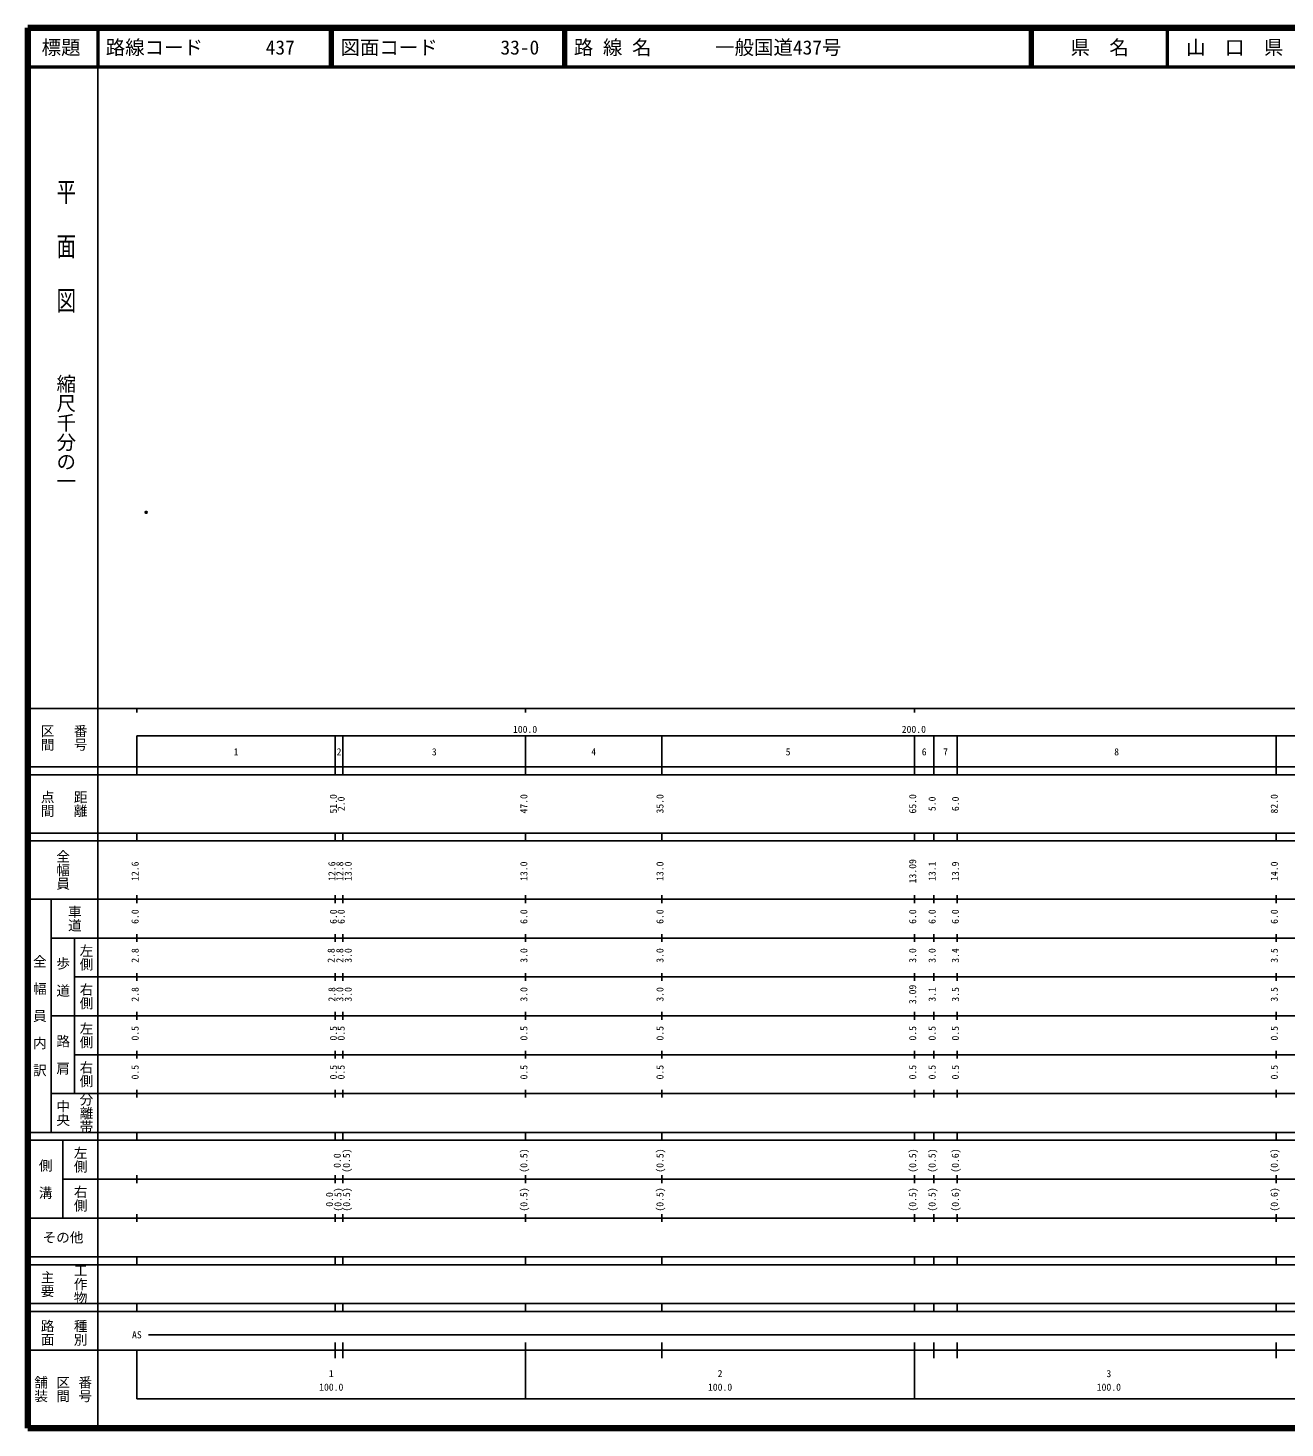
# Model space of a CAD drawing. Units: millimetres on the paper. Extents: x 40 to 680, y 20 to 380.
# Drawn here: x 40 to 363.3, y 20 to 380 of the extents above; entities that cross this region are included whole.
import ezdxf
from ezdxf.enums import TextEntityAlignment as Align

# ---------------------------------------------------------------- set-up
doc = ezdxf.new("R2010")
doc.units = ezdxf.units.MM
doc.header["$PDMODE"] = 32
doc.header["$PDSIZE"] = 0.5
doc.layers.add('M-OTRS', color=6, linetype='Continuous')
doc.layers.add('M-TTL-TXT', color=7, linetype='Continuous')
for name, color, linetype, lineweight in [('M-TTL', 2, 'Continuous', 140), ('M-TTL-BAND', 7, 'Continuous', 25), ('M-TTL-LINE', 7, 'Continuous', 50)]:
    doc.layers.add(name, color=color, linetype=linetype, lineweight=lineweight)
doc.styles.add('@ＭＳ ゴシック', font='')
doc.styles.add('ＭＳ ゴシック', font='')
doc.styles.get('@ＭＳ ゴシック').set_extended_font_data('@MS Gothic')
doc.styles.get('ＭＳ ゴシック').set_extended_font_data('MS Gothic')

msp = doc.modelspace()

# ---------------------------------------------------------------- linework, layer by layer
at = {"layer": 'M-OTRS'}
msp.add_point((70.397, 255.459), dxfattribs=at)
at = {"layer": 'M-TTL'}
for p, q in [((40, 380), (40, 20)), ((680, 380), (40, 380)), ((40, 20), (680, 20))]:
    msp.add_line(p, q, dxfattribs=at)
at = {"layer": 'M-TTL-BAND'}
for p, q in [((58, 370), (58, 20)), ((40, 205), (579, 205)), ((68, 205), (68, 204)), ((168, 205), (168, 204)), ((268, 205), (268, 204)), ((68, 198), (579, 198)), ((68, 198), (68, 188)), ((119, 188), (119, 198)), ((121, 188), (121, 198)), ((168, 188), (168, 198)), ((203, 188), (203, 198)), ((268, 188), (268, 198)), ((273, 188), (273, 198)), ((279, 188), (279, 198)), ((361, 188), (361, 198)), ((40, 190), (579, 190)), ((40, 188), (579, 188)), ((40, 173), (579, 173)), ((68, 171), (68, 173)), ((119, 171), (119, 173)), ((121, 171), (121, 173)), ((168, 171), (168, 173)), ((203, 171), (203, 173)), ((268, 171), (268, 173)), ((273, 171), (273, 173)), ((279, 171), (279, 173)), ((361, 171), (361, 173)), ((40, 171), (579, 171)), ((40, 156), (579, 156)), ((46, 96), (46, 156)), ((68, 155), (68, 157)), ((119, 155), (119, 157)), ((121, 155), (121, 157)), ((168, 155), (168, 157)), ((203, 155), (203, 157)), ((268, 155), (268, 157)), ((273, 155), (273, 157)), ((279, 155), (279, 157)), ((361, 155), (361, 157)), ((46, 146), (579, 146)), ((52, 146), (52, 106)), ((68, 145), (68, 147)), ((119, 145), (119, 147)), ((121, 145), (121, 147)), ((168, 145), (168, 147)), ((203, 145), (203, 147)), ((268, 145), (268, 147)), ((273, 145), (273, 147)), ((279, 145), (279, 147)), ((361, 145), (361, 147)), ((68, 135), (68, 137)), ((119, 135), (119, 137)), ((121, 135), (121, 137)), ((168, 135), (168, 137)), ((203, 135), (203, 137)), ((268, 135), (268, 137)), ((273, 135), (273, 137)), ((279, 135), (279, 137)), ((361, 135), (361, 137)), ((52, 136), (579, 136)), ((46, 126), (579, 126)), ((68, 125), (68, 127)), ((119, 125), (119, 127)), ((121, 125), (121, 127)), ((168, 125), (168, 127)), ((203, 125), (203, 127)), ((268, 125), (268, 127)), ((273, 125), (273, 127)), ((279, 125), (279, 127)), ((361, 125), (361, 127)), ((52, 116), (579, 116)), ((68, 115), (68, 117)), ((119, 115), (119, 117)), ((121, 115), (121, 117)), ((168, 115), (168, 117)), ((203, 115), (203, 117)), ((268, 115), (268, 117)), ((273, 115), (273, 117)), ((279, 115), (279, 117)), ((361, 115), (361, 117)), ((46, 106), (579, 106)), ((68, 105), (68, 107)), ((119, 105), (119, 107)), ((121, 105), (121, 107)), ((168, 105), (168, 107)), ((203, 105), (203, 107)), ((268, 105), (268, 107)), ((273, 105), (273, 107)), ((279, 105), (279, 107)), ((361, 105), (361, 107)), ((40, 96), (579, 96)), ((40, 94), (579, 94)), ((49, 94), (49, 74)), ((68, 94), (68, 96)), ((119, 94), (119, 96)), ((121, 94), (121, 96)), ((168, 94), (168, 96)), ((203, 94), (203, 96)), ((268, 94), (268, 96)), ((273, 94), (273, 96)), ((279, 94), (279, 96)), ((361, 94), (361, 96)), ((49, 84), (579, 84)), ((68, 83), (68, 85)), ((119, 83), (119, 85)), ((121, 83), (121, 85)), ((168, 83), (168, 85)), ((203, 83), (203, 85)), ((268, 83), (268, 85)), ((273, 83), (273, 85)), ((279, 83), (279, 85)), ((361, 83), (361, 85)), ((40, 74), (579, 74)), ((68, 73), (68, 75)), ((119, 73), (119, 75)), ((121, 73), (121, 75)), ((168, 73), (168, 75)), ((203, 73), (203, 75)), ((268, 73), (268, 75)), ((273, 73), (273, 75)), ((279, 73), (279, 75)), ((361, 73), (361, 75)), ((40, 64), (579, 64)), ((40, 62), (579, 62)), ((68, 62), (68, 64)), ((119, 62), (119, 64)), ((121, 62), (121, 64)), ((168, 62), (168, 64)), ((203, 62), (203, 64)), ((268, 62), (268, 64)), ((273, 62), (273, 64)), ((279, 62), (279, 64)), ((361, 62), (361, 64)), ((40, 52), (579, 52)), ((68, 50), (68, 52)), ((119, 50), (119, 52)), ((121, 50), (121, 52)), ((168, 50), (168, 52)), ((203, 50), (203, 52)), ((268, 50), (268, 52)), ((273, 50), (273, 52)), ((279, 50), (279, 52)), ((361, 50), (361, 52)), ((40, 50), (579, 50)), ((71, 44), (565, 44)), ((40, 40), (579, 40)), ((68, 40), (68, 27.5)), ((119, 38), (119, 42)), ((121, 38), (121, 42)), ((168, 27.5), (168, 42)), ((203, 38), (203, 42)), ((268, 27.5), (268, 42)), ((273, 38), (273, 42)), ((279, 38), (279, 42)), ((361, 38), (361, 42)), ((68, 27.5), (579, 27.5))]:
    msp.add_line(p, q, dxfattribs=at)
at = {"layer": 'M-TTL-LINE'}
for p, q in [((58, 380), (58, 370)), ((117.75, 380), (117.75, 370)), ((118.25, 380), (118.25, 370)), ((177.75, 380), (177.75, 370)), ((178.25, 380), (178.25, 370)), ((297.75, 380), (297.75, 370)), ((298.25, 380), (298.25, 370)), ((333, 380), (333, 370)), ((40, 370), (680, 370))]:
    msp.add_line(p, q, dxfattribs=at)

# ---------------------------------------------------------------- texts
at = {"layer": 'M-TTL-BAND', "style": '@ＭＳ ゴシック', "width": 1.4}
msp.add_text('平  面  図', height=3.666, rotation=270, dxfattribs=at).set_placement((49.777, 306.475), align=Align.MIDDLE_RIGHT)
at = {"layer": 'M-TTL-BAND', "style": '@ＭＳ ゴシック'}
msp.add_text('縮尺千分の一', height=3.666, rotation=270, dxfattribs=at).set_placement((49.777, 261.03), align=Align.MIDDLE_RIGHT)
for s, p in [('区間', (45, 197.5)), ('番号', (53.5, 197.5)), ('点間', (45, 180.5)), ('距離', (53.5, 180.5)), ('全幅員', (49, 163.5)), ('車道', (52, 151)), ('左側', (55, 141)), ('全\u3000幅\u3000員\u3000内\u3000訳', (43, 126)), ('歩\u3000道', (49, 136)), ('右側', (55, 131)), ('左側', (55, 121)), ('路\u3000肩', (49, 116)), ('右側', (55, 111)), ('分離帯', (55, 101)), ('中央', (49, 101)), ('左側', (53.5, 89)), ('側\u3000溝', (44.5, 84)), ('右側', (53.5, 79)), ('工作物', (53.5, 57)), ('主要', (45, 57)), ('路面', (45, 44.5)), ('種別', (53.5, 44.5)), ('舗装', (43.333, 30)), ('区間', (49, 30)), ('番号', (54.667, 30))]:
    msp.add_text(s, height=2.566, rotation=270, dxfattribs=at).set_placement(p, align=Align.MIDDLE_CENTER)
at = {"layer": 'M-TTL-BAND', "style": 'ＭＳ ゴシック'}
for s, p in [('100.0', (167.844, 198.195)), ('200.0', (267.844, 198.195)), ('1', (93.5, 192.405)), ('2', (120, 192.405)), ('3', (144.5, 192.405)), ('4', (185.5, 192.405)), ('5', (235.5, 192.405)), ('6', (270.5, 192.405)), ('7', (276, 192.405)), ('8', (320, 192.405)), ('AS', (68, 42.5)), ('1', (118, 32.523)), ('2', (218, 32.523)), ('3', (318, 32.523)), ('100.0', (118, 29.033)), ('100.0', (218, 29.033)), ('100.0', (318, 29.033))]:
    msp.add_text(s, height=1.833, dxfattribs=at).set_placement(p, align=Align.BOTTOM_CENTER)
for s, p in [('51.0', (120, 180.5)), ('2.0', (122, 180.5)), ('47.0', (169, 180.5)), ('35.0', (204, 180.5)), ('65.0', (269, 180.5)), ('5.0', (274, 180.5)), ('6.0', (280, 180.5)), ('82.0', (362, 180.5)), ('13.09', (269, 163.174)), ('12.6', (69, 163.174)), ('12.6', (119.626, 163.174)), ('12.8', (121.657, 163.174)), ('13.0', (123.814, 163.174)), ('13.0', (169, 163.174)), ('13.0', (204, 163.174)), ('13.1', (274, 163.174)), ('13.9', (280, 163.174)), ('14.0', (362, 163.174)), ('6.0', (69, 151.5)), ('6.0', (120, 151.5)), ('6.0', (122, 151.5)), ('6.0', (169, 151.5)), ('6.0', (204, 151.5)), ('6.0', (269, 151.5)), ('6.0', (274, 151.5)), ('6.0', (280, 151.5)), ('6.0', (362, 151.5)), ('2.8', (69, 141.5)), ('2.8', (119.426, 141.5)), ('2.8', (121.657, 141.5)), ('3.0', (123.814, 141.5)), ('3.0', (169, 141.5)), ('3.0', (204, 141.5)), ('3.0', (269, 141.5)), ('3.0', (274, 141.5)), ('3.4', (280, 141.5)), ('3.5', (362, 141.5)), ('2.8', (69, 131.5)), ('2.8', (119.626, 131.5)), ('3.0', (121.657, 131.5)), ('3.0', (123.814, 131.5)), ('3.0', (169, 131.5)), ('3.0', (204, 131.5)), ('3.09', (269, 131.5)), ('3.1', (274, 131.5)), ('3.5', (280, 131.5)), ('3.5', (362, 131.5)), ('0.5', (69, 121.5)), ('0.5', (120, 121.5)), ('0.5', (122, 121.5)), ('0.5', (169, 121.5)), ('0.5', (204, 121.5)), ('0.5', (269, 121.5)), ('0.5', (274, 121.5)), ('0.5', (280, 121.5)), ('0.5', (362, 121.5)), ('0.5', (69, 111.5)), ('0.5', (120, 111.5)), ('0.5', (122, 111.5)), ('0.5', (169, 111.5)), ('0.5', (204, 111.5)), ('0.5', (269, 111.5)), ('0.5', (274, 111.5)), ('0.5', (280, 111.5)), ('0.5', (362, 111.5)), ('0.0', (121, 88.764)), ('(0.5)', (123.37, 88.764)), ('(0.5)', (169, 88.764)), ('(0.5)', (204, 88.764)), ('(0.5)', (269, 88.764)), ('(0.5)', (274, 88.764)), ('(0.6)', (280, 88.764)), ('(0.6)', (362, 88.764)), ('0.0', (119, 78.764)), ('(0.5)', (121.17, 78.764)), ('(0.5)', (123.4, 78.764)), ('(0.5)', (169, 78.764)), ('(0.5)', (204, 78.764)), ('(0.5)', (269, 78.764)), ('(0.5)', (274, 78.764)), ('(0.6)', (280, 78.764)), ('(0.6)', (362, 78.764))]:
    msp.add_text(s, height=1.833, rotation=90, dxfattribs=at).set_placement(p, align=Align.BOTTOM_CENTER)
msp.add_text('その他', height=2.566, dxfattribs=at).set_placement((49, 69), align=Align.MIDDLE_CENTER)
at = {"layer": 'M-TTL-TXT', "style": 'ＭＳ ゴシック'}
for s, p in [('標題', (48.5, 375)), ('県\u3000名', (315.625, 375)), ('山\u3000口\u3000県', (350.375, 375))]:
    msp.add_text(s, height=3.666, dxfattribs=at).set_placement(p, align=Align.MIDDLE_CENTER)
for s, p in [('路線コード', (60, 375)), ('437', (101.142, 375)), ('図面コード', (120.38, 375)), ('33-0', (161.521, 375)), ('路 線 名', (180.38, 375)), ('一般国道437号', (216.734, 375))]:
    msp.add_text(s, height=3.666, dxfattribs=at).set_placement(p, align=Align.MIDDLE_LEFT)

doc.saveas('drawing.dxf')
